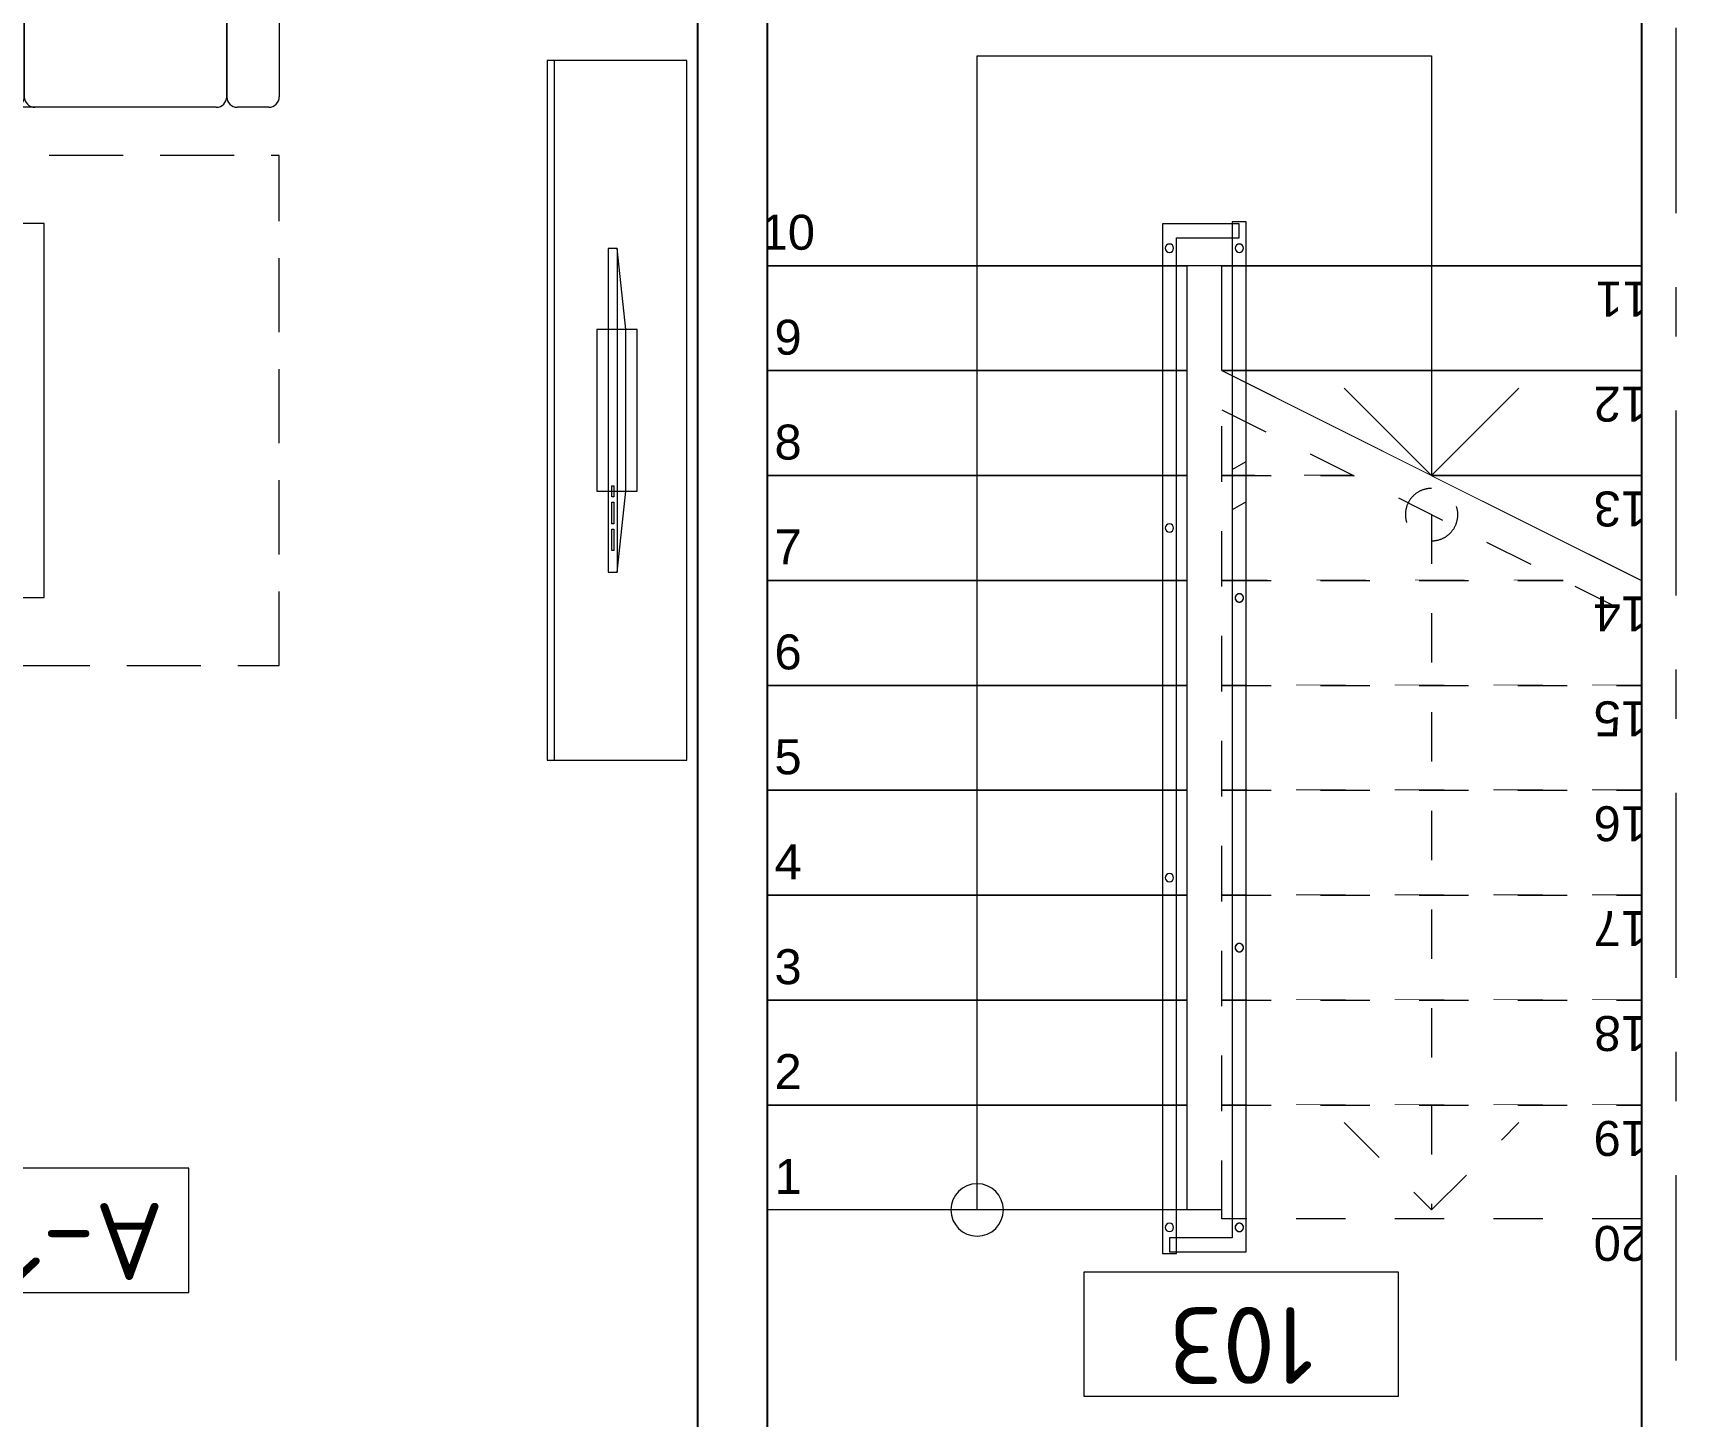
# Model space of a CAD drawing. Header units: millimetres. Extents: x 18162 to 3540582, y 72188 to 247925.
# Drawn here: x 351744 to 356494, y 91954 to 95910 of the extents above; entities that cross this region are included whole.
import ezdxf
from ezdxf.enums import TextEntityAlignment as Align

# ---------------------------------------------------------------- set-up
doc = ezdxf.new("R2010")
doc.units = ezdxf.units.MM
doc.header["$MEASUREMENT"] = 0
doc.set_wipeout_variables(frame=1)
for name, pattern in [('Double Dashed', [1093.611073, 529.166651, -211.666656, 141.111112, -211.666656]), ('Hidden Line', [317.5, 211.666667, -105.833333]), ('Small Dashed', [282.222222, 141.111111, -141.111111]), ('Wipeout_Contour', [1000, 0, -1000])]:
    doc.linetypes.add(name, pattern=pattern)
for name, color, linetype in [('Archicad Zone Stamps', 7, 'Continuous'), ('Interior - Furniture', 7, 'Continuous'), ('Interior - Stair & Railing', 7, 'Continuous'), ('Model Unit - Zone A', 7, 'Continuous'), ('Structural - Bearing', 7, 'Continuous'), ('Structural - Grid', 7, 'Continuous'), ('Structural - Stair & Railing', 7, 'Continuous')]:
    doc.layers.add(name, color=color, linetype=linetype)
doc.styles.add('GENERATED_STYLE_1', font='arial.ttf')
doc.styles.add('GENERATED_STYLE_2', font='')
doc.styles.add('GENERATED_STYLE_3', font='', dxfattribs={"width": 0.8})
doc.styles.get('GENERATED_STYLE_2').set_extended_font_data('ISOCPEUR MON')
doc.styles.get('GENERATED_STYLE_3').set_extended_font_data('ISOCPEUR MON')

# ---------------------------------------------------------------- blocks, each defined once
blk = doc.blocks.new('Carpet 27[32]_3', base_point=(352447.7, 95561.1))
at = {"layer": 'Interior - Furniture', "color": 7, "linetype": 'Hidden Line', "lineweight": 5, "flags": 128}
blk.add_lwpolyline([(352447.7, 94102.8), (352447.7, 95561.1), (350989.4, 95561.1), (350989.4, 94102.8)], close=True, dxfattribs=at)
blk = doc.blocks.new('Зочны өрөө_ гал тогоо_A-102_52_3', base_point=(351738.7, 91612.4))
at = {"layer": 'Archicad Zone Stamps', "color": 7, "linetype": 'Continuous', "lineweight": 5}
for p, q in [((352188.7, 92664.8), (351288.7, 92664.8)), ((351288.7, 92664.8), (351288.7, 92310)), ((352188.7, 92310), (352188.7, 92664.8)), ((351288.7, 92310), (352188.7, 92310))]:
    blk.add_line(p, q, dxfattribs=at)
at = {"layer": 'Archicad Zone Stamps', "color": 7, "lineweight": 5, "style": 'GENERATED_STYLE_2'}
for tag, p in [('DUMMY_861', (351354.5, 92345.4)), ('ROOM_NUMBER', (351738.7, 92345.4))]:
    blk.add_attdef(tag, text='', height=220, rotation=180, dxfattribs=at).set_placement(p, align=Align.TOP_CENTER)
blk = doc.blocks.new('Coffee Table 04 27[152]_3', base_point=(351775.2, 95366.7))
at = {"layer": 'Interior - Furniture', "color": 7, "linetype": 'Continuous', "lineweight": 5, "flags": 128}
blk.add_lwpolyline([(351775.2, 95366.7), (351218.9, 95366.7), (351218.9, 94297.3), (351775.2, 94297.3)], close=True, dxfattribs=at)
blk = doc.blocks.new('Sofa 01 27[154]_3', base_point=(352447.7, 96476.5))
at = {"layer": 'Interior - Furniture', "color": 7, "linetype": 'Continuous', "lineweight": 5}
for p, q in [((351019.4, 96476.5), (351109.4, 96476.5)), ((351169.4, 96476.5), (352267.7, 96476.5)), ((352327.7, 96476.5), (352417.7, 96476.5)), ((350989.4, 95728.7), (350989.4, 96446.5)), ((351139.4, 96356.5), (351139.4, 96446.5)), ((351139.4, 96446.5), (351139.4, 95728.7)), ((352297.7, 96446.5), (352297.7, 96356.5)), ((352297.7, 95728.7), (352297.7, 96446.5)), ((352447.7, 96446.5), (352447.7, 95728.7)), ((351139.4, 95728.7), (351139.4, 96296.5)), ((351139.4, 95728.7), (351139.4, 96296.5)), ((351169.4, 96326.5), (351688.5, 96326.5)), ((351169.4, 96326.5), (352267.7, 96326.5)), ((352267.7, 96326.5), (351169.4, 96326.5)), ((351718.5, 95728.7), (351718.5, 96296.5)), ((351718.5, 96296.5), (351718.5, 95728.7)), ((351748.5, 96326.5), (352267.7, 96326.5)), ((352297.7, 96296.5), (352297.7, 95728.7)), ((352297.7, 96296.5), (352297.7, 95728.7)), ((351109.4, 95698.7), (351019.4, 95698.7)), ((351688.5, 95698.7), (351169.4, 95698.7)), ((352267.7, 95698.7), (351169.4, 95698.7)), ((352267.7, 95698.7), (351748.5, 95698.7)), ((352417.7, 95698.7), (352327.7, 95698.7))]:
    blk.add_line(p, q, dxfattribs=at)
for centre, start, end in [((351019.4, 96446.5), 90, 180), ((351109.4, 96446.5), 0, 90), ((351169.4, 96446.5), 90, 180), ((352267.7, 96446.5), 0, 90), ((352327.7, 96446.5), 90, 180), ((352417.7, 96446.5), 0, 90), ((351169.4, 96356.5), 180, 270), ((352267.7, 96356.5), 270, 0), ((351169.4, 96296.5), 90, 180), ((351169.4, 96296.5), 90, 180), ((351688.5, 96296.5), 0, 90), ((351748.5, 96296.5), 90, 180), ((352267.7, 96296.5), 0, 90), ((352267.7, 96296.5), 0, 90), ((351019.4, 95728.7), 180, 270), ((351109.4, 95728.7), 270, 0), ((351169.4, 95728.7), 180, 270), ((351169.4, 95728.7), 180, 270), ((351688.5, 95728.7), 270, 0), ((351748.5, 95728.7), 180, 270), ((352267.7, 95728.7), 270, 0), ((352267.7, 95728.7), 270, 0), ((352327.7, 95728.7), 180, 270), ((352417.7, 95728.7), 270, 0)]:
    blk.add_arc(centre, 30, start, end, dxfattribs=at)
blk = doc.blocks.new('TV Stand Mounted 27[156]_3', base_point=(353214, 95832))
at = {"layer": 'Interior - Furniture', "color": 7, "linetype": 'Continuous', "lineweight": 5}
blk.add_line((353234, 95832), (353234, 93832), dxfattribs=at)
at = {"layer": 'Interior - Furniture', "color": 7, "linetype": 'Continuous', "lineweight": 5, "flags": 128}
blk.add_lwpolyline([(353214, 95832), (353214, 93832), (353614, 93832), (353614, 95832)], close=True, dxfattribs=at)
blk = doc.blocks.new('Flat Panel TV 27[157]_3', base_point=(353389, 95294.7))
at = {"layer": 'Interior - Furniture', "color": 7, "linetype": 'Continuous', "lineweight": 5}
for p, q in [((353414, 95294.7), (353414, 94369.2)), ((353399, 94585.2), (353399, 94616)), ((353399, 94616), (353405.2, 94616)), ((353405.2, 94585.2), (353399, 94585.2)), ((353405.2, 94616), (353405.2, 94585.2)), ((353399, 94508), (353399, 94569.7)), ((353399, 94569.7), (353405.2, 94569.7)), ((353405.2, 94569.7), (353405.2, 94508)), ((353405.2, 94508), (353399, 94508)), ((353399, 94430.9), (353399, 94492.6)), ((353399, 94492.6), (353405.2, 94492.6)), ((353405.2, 94492.6), (353405.2, 94430.9)), ((353405.2, 94430.9), (353399, 94430.9))]:
    blk.add_line(p, q, dxfattribs=at)
at = {"layer": 'Interior - Furniture', "color": 7, "linetype": 'Continuous', "lineweight": 5, "flags": 128}
for points in [[(353389, 95294.7), (353389, 94369.2), (353414, 94369.2), (353439, 94600.6), (353439, 95063.4), (353414, 95294.7)], [(353356.1, 95063.4), (353356.1, 94600.6), (353471.8, 94600.6), (353471.8, 95063.4)]]:
    blk.add_lwpolyline(points, close=True, dxfattribs=at)
blk = doc.blocks.new('Шатны хонгил_103_56_3', base_point=(355199.1, 91585))
at = {"layer": 'Archicad Zone Stamps', "color": 7, "linetype": 'Continuous', "lineweight": 5}
for p, q in [((355649.1, 92367.8), (354749.1, 92367.8)), ((354749.1, 92367.8), (354749.1, 92013)), ((355649.1, 92013), (355649.1, 92367.8)), ((354749.1, 92013), (355649.1, 92013))]:
    blk.add_line(p, q, dxfattribs=at)
at = {"layer": 'Archicad Zone Stamps', "color": 7, "lineweight": 5, "style": 'GENERATED_STYLE_2'}
for tag, p in [('ROOM_NUMBER', (355199.1, 92048.5)), ('DUMMY_861', (354990.5, 92048.5))]:
    blk.add_attdef(tag, text='', height=220, rotation=180, dxfattribs=at).set_placement(p, align=Align.TOP_CENTER)
blk = doc.blocks.new('Standard grid marker[173]_3', base_point=(356444, 72524.1))
at = {"layer": 'Structural - Grid', "color": 13, "linetype": 'Double Dashed', "lineweight": 13}
blk.add_line((356444, 73524.1), (356444, 100185.5), dxfattribs=at)
at = {"layer": 'Structural - Grid', "color": 13, "lineweight": 13, "style": 'GENERATED_STYLE_3'}
blk.add_attdef('AC_MarkerText_1', text='', height=250, rotation=180, dxfattribs=at).set_placement((356444, 101360.5), align=Align.TOP_CENTER)

msp = doc.modelspace()

# ---------------------------------------------------------------- linework, layer by layer
at = {"layer": 'Interior - Stair & Railing', "color": 7, "linetype": 'Small Dashed', "lineweight": 13}
for p, q in [((355174, 92465.7), (354994, 92465.7)), ((354994, 92465.7), (354994, 92425.7)), ((354994, 92425.7), (355214, 92425.7))]:
    msp.add_line(p, q, dxfattribs=at)
at = {"layer": 'Interior - Stair & Railing', "color": 7, "linetype": 'Continuous', "lineweight": 13}
for p, q in [((355174, 92465.7), (354994, 92465.7)), ((354994, 92465.7), (354994, 92425.7)), ((354974, 92420.7), (355014, 92420.7)), ((354974, 92420.7), (355014, 92420.7)), ((354994, 92425.7), (355214, 92425.7))]:
    msp.add_line(p, q, dxfattribs=at)
at = {"layer": 'Interior - Stair & Railing', "color": 7, "linetype": 'Continuous', "lineweight": 13, "flags": 128}
msp.add_lwpolyline([(355006, 92495.7, 1), (354982, 92495.7, 1)], format="xyb", close=True, dxfattribs=at)
msp.add_lwpolyline([(355006, 92495.7, 1), (354982, 92495.7, 1)], format="xyb", close=True, dxfattribs=at)
at = {"layer": 'Structural - Bearing', "color": 7, "linetype": 'Continuous', "lineweight": 13, "flags": 128}
msp.add_lwpolyline([(339344, 96745.7), (339344, 78545.7), (369544, 78545.7), (369544, 96745.7), (356344, 96745.7), (356344, 92545.7), (353844, 92545.7), (353844, 96745.7)], close=True, dxfattribs=at)

# ---------------------------------------------------------------- block references
at = {"layer": 'Interior - Furniture', "color": 7, "linetype": 'Continuous', "lineweight": 5}
for name, p in [('Sofa 01 27[154]_3', (352447.7, 96476.5)), ('TV Stand Mounted 27[156]_3', (353214, 95832)), ('Coffee Table 04 27[152]_3', (351775.2, 95366.7)), ('Flat Panel TV 27[157]_3', (353389, 95294.7))]:
    msp.add_blockref(name, p, dxfattribs=at)
at = {"layer": 'Interior - Furniture', "color": 7, "linetype": 'Hidden Line', "lineweight": 5}
msp.add_blockref('Carpet 27[32]_3', (352447.7, 95561.1), dxfattribs=at)
at = {"layer": 'Model Unit - Zone A', "color": 7, "linetype": 'Continuous', "lineweight": 5}
for name, p, values in [('Зочны өрөө_ гал тогоо_A-102_52_3', (351738.7, 91612.4), {'ROOM_NUMBER': 'A-102'}), ('Шатны хонгил_103_56_3', (355199.1, 91585), {'ROOM_NUMBER': '103'})]:
    msp.add_blockref(name, p, dxfattribs=at).add_auto_attribs(values)

# ---------------------------------------------------------------- next in the draw order: wipeouts: each hides what was drawn before it
at = {"color": 254, "linetype": 'Wipeout_Contour', "lineweight": 0, "ltscale": 1465458.639104645}
msp.add_wipeout([(355044, 92545.7), (355044, 92845.7), (353844, 92845.7), (353844, 92545.7)], dxfattribs=at).dxf.layer = 'Structural - Stair & Railing'

# ---------------------------------------------------------------- next in the draw order: linework, layer by layer
at = {"layer": 'Interior - Stair & Railing', "color": 7, "linetype": 'Continuous', "lineweight": 13}
for p, q in [((354974, 92556.2), (354974, 92420.7)), ((354974, 92556.2), (354974, 92420.7)), ((355014, 92420.7), (355014, 92556.2)), ((355014, 92420.7), (355014, 92556.2))]:
    msp.add_line(p, q, dxfattribs=at)
at = {"layer": 'Structural - Stair & Railing', "color": 7, "linetype": 'Continuous', "lineweight": 13}
for p, q in [((353844, 92545.7), (353844, 92845.7)), ((353844, 92845.7), (355044, 92845.7)), ((355044, 92845.7), (355044, 92545.7)), ((355044, 92545.7), (353844, 92545.7))]:
    msp.add_line(p, q, dxfattribs=at)
for start, end in [(90, 270), (270, 90)]:
    msp.add_arc((354444, 92545.7), 75, start, end, dxfattribs=at)

# ---------------------------------------------------------------- next in the draw order: texts
at = {"layer": 'Structural - Stair & Railing', "color": 161, "lineweight": 13, "insert": (353942.1, 92641.4), "char_height": 100, "attachment_point": 6, "style": 'GENERATED_STYLE_1'}
msp.add_mtext('\\A1;{\\pqr;\\fArial|b0|i0|c0|p0;\\W1.000000;1}', dxfattribs=at)

# ---------------------------------------------------------------- next in the draw order: wipeouts: each hides what was drawn before it
at = {"color": 254, "linetype": 'Wipeout_Contour', "lineweight": 0, "ltscale": 1465762.717317728}
msp.add_wipeout([(355044, 92845.7), (355044, 93145.7), (353844, 93145.7), (353844, 92845.7)], dxfattribs=at).dxf.layer = 'Structural - Stair & Railing'

# ---------------------------------------------------------------- next in the draw order: linework, layer by layer
at = {"layer": 'Structural - Stair & Railing', "color": 7, "linetype": 'Continuous', "lineweight": 13}
for p, q in [((353844, 92845.7), (353844, 93145.7)), ((353844, 93145.7), (355044, 93145.7)), ((355044, 93145.7), (355044, 92845.7)), ((355044, 92845.7), (353844, 92845.7)), ((354444, 92545.7), (354444, 92845.7))]:
    msp.add_line(p, q, dxfattribs=at)

# ---------------------------------------------------------------- next in the draw order: texts
at = {"layer": 'Structural - Stair & Railing', "color": 161, "lineweight": 13, "insert": (353942.1, 92941.4), "char_height": 100, "attachment_point": 6, "style": 'GENERATED_STYLE_1'}
msp.add_mtext('\\A1;{\\pqr;\\fArial|b0|i0|c0|p0;\\W1.000000;2}', dxfattribs=at)

# ---------------------------------------------------------------- next in the draw order: wipeouts: each hides what was drawn before it
at = {"color": 254, "linetype": 'Wipeout_Contour', "lineweight": 0, "ltscale": 1466067.714683134}
msp.add_wipeout([(355044, 93145.7), (355044, 93445.7), (353844, 93445.7), (353844, 93145.7)], dxfattribs=at).dxf.layer = 'Structural - Stair & Railing'

# ---------------------------------------------------------------- next in the draw order: linework, layer by layer
at = {"layer": 'Structural - Stair & Railing', "color": 7, "linetype": 'Continuous', "lineweight": 13}
for p, q in [((353844, 93145.7), (353844, 93445.7)), ((353844, 93445.7), (355044, 93445.7)), ((355044, 93445.7), (355044, 93145.7)), ((355044, 93145.7), (353844, 93145.7))]:
    msp.add_line(p, q, dxfattribs=at)

# ---------------------------------------------------------------- next in the draw order: texts
at = {"layer": 'Structural - Stair & Railing', "color": 161, "lineweight": 13, "insert": (353942.1, 93240.5), "char_height": 100, "attachment_point": 6, "style": 'GENERATED_STYLE_1'}
msp.add_mtext('\\A1;{\\pqr;\\fArial|b0|i0|c0|p0;\\W1.000000;3}', dxfattribs=at)

# ---------------------------------------------------------------- next in the draw order: wipeouts: each hides what was drawn before it
at = {"color": 254, "linetype": 'Wipeout_Contour', "lineweight": 0, "ltscale": 1466373.630627098}
msp.add_wipeout([(355044, 93445.7), (355044, 93745.7), (353844, 93745.7), (353844, 93445.7)], dxfattribs=at).dxf.layer = 'Structural - Stair & Railing'

# ---------------------------------------------------------------- next in the draw order: linework, layer by layer
at = {"layer": 'Interior - Stair & Railing', "color": 7, "linetype": 'Continuous', "lineweight": 13, "flags": 128}
msp.add_lwpolyline([(355006, 93495.7, 1), (354982, 93495.7, 1)], format="xyb", close=True, dxfattribs=at)
msp.add_lwpolyline([(355006, 93495.7, 1), (354982, 93495.7, 1)], format="xyb", close=True, dxfattribs=at)
at = {"layer": 'Structural - Stair & Railing', "color": 7, "linetype": 'Continuous', "lineweight": 13}
for p, q in [((353844, 93445.7), (353844, 93745.7)), ((353844, 93745.7), (355044, 93745.7)), ((355044, 93745.7), (355044, 93445.7)), ((355044, 93445.7), (353844, 93445.7))]:
    msp.add_line(p, q, dxfattribs=at)

# ---------------------------------------------------------------- next in the draw order: texts
at = {"layer": 'Structural - Stair & Railing', "color": 161, "lineweight": 13, "insert": (353942.1, 93541.4), "char_height": 100, "attachment_point": 6, "style": 'GENERATED_STYLE_1'}
msp.add_mtext('\\A1;{\\pqr;\\fArial|b0|i0|c0|p0;\\W1.000000;4}', dxfattribs=at)

# ---------------------------------------------------------------- next in the draw order: wipeouts: each hides what was drawn before it
at = {"color": 254, "linetype": 'Wipeout_Contour', "lineweight": 0, "ltscale": 1466680.464575057}
msp.add_wipeout([(355044, 93745.7), (355044, 94045.7), (353844, 94045.7), (353844, 93745.7)], dxfattribs=at).dxf.layer = 'Structural - Stair & Railing'

# ---------------------------------------------------------------- next in the draw order: linework, layer by layer
at = {"layer": 'Structural - Stair & Railing', "color": 7, "linetype": 'Continuous', "lineweight": 13}
for p, q in [((353844, 93745.7), (353844, 94045.7)), ((353844, 94045.7), (355044, 94045.7)), ((355044, 94045.7), (355044, 93745.7)), ((355044, 93745.7), (353844, 93745.7))]:
    msp.add_line(p, q, dxfattribs=at)

# ---------------------------------------------------------------- next in the draw order: texts
at = {"layer": 'Structural - Stair & Railing', "color": 161, "lineweight": 13, "insert": (353942.1, 93840.6), "char_height": 100, "attachment_point": 6, "style": 'GENERATED_STYLE_1'}
msp.add_mtext('\\A1;{\\pqr;\\fArial|b0|i0|c0|p0;\\W1.000000;5}', dxfattribs=at)

# ---------------------------------------------------------------- next in the draw order: wipeouts: each hides what was drawn before it
at = {"color": 254, "linetype": 'Wipeout_Contour', "lineweight": 0, "ltscale": 1466988.215950755}
msp.add_wipeout([(355044, 94045.7), (355044, 94345.7), (353844, 94345.7), (353844, 94045.7)], dxfattribs=at).dxf.layer = 'Structural - Stair & Railing'

# ---------------------------------------------------------------- next in the draw order: linework, layer by layer
at = {"layer": 'Structural - Stair & Railing', "color": 7, "linetype": 'Continuous', "lineweight": 13}
for p, q in [((353844, 94045.7), (353844, 94345.7)), ((353844, 94345.7), (355044, 94345.7)), ((355044, 94345.7), (355044, 94045.7)), ((355044, 94045.7), (353844, 94045.7))]:
    msp.add_line(p, q, dxfattribs=at)

# ---------------------------------------------------------------- next in the draw order: texts
at = {"layer": 'Structural - Stair & Railing', "color": 161, "lineweight": 13, "insert": (353942.1, 94140.6), "char_height": 100, "attachment_point": 6, "style": 'GENERATED_STYLE_1'}
msp.add_mtext('\\A1;{\\pqr;\\fArial|b0|i0|c0|p0;\\W1.000000;6}', dxfattribs=at)

# ---------------------------------------------------------------- next in the draw order: wipeouts: each hides what was drawn before it
at = {"color": 254, "linetype": 'Wipeout_Contour', "lineweight": 0, "ltscale": 1467296.884177146}
msp.add_wipeout([(355044, 94345.7), (355044, 94645.7), (353844, 94645.7), (353844, 94345.7)], dxfattribs=at).dxf.layer = 'Structural - Stair & Railing'

# ---------------------------------------------------------------- next in the draw order: linework, layer by layer
at = {"layer": 'Interior - Stair & Railing', "color": 7, "linetype": 'Continuous', "lineweight": 13, "flags": 128}
msp.add_lwpolyline([(355006, 94495.7, 1), (354982, 94495.7, 1)], format="xyb", close=True, dxfattribs=at)
msp.add_lwpolyline([(355006, 94495.7, 1), (354982, 94495.7, 1)], format="xyb", close=True, dxfattribs=at)
at = {"layer": 'Structural - Stair & Railing', "color": 7, "linetype": 'Continuous', "lineweight": 13}
for p, q in [((353844, 94345.7), (353844, 94645.7)), ((353844, 94645.7), (355044, 94645.7)), ((355044, 94645.7), (355044, 94345.7)), ((355044, 94345.7), (353844, 94345.7))]:
    msp.add_line(p, q, dxfattribs=at)

# ---------------------------------------------------------------- next in the draw order: texts
at = {"layer": 'Structural - Stair & Railing', "color": 161, "lineweight": 13, "insert": (353942.1, 94441.4), "char_height": 100, "attachment_point": 6, "style": 'GENERATED_STYLE_1'}
msp.add_mtext('\\A1;{\\pqr;\\fArial|b0|i0|c0|p0;\\W1.000000;7}', dxfattribs=at)

# ---------------------------------------------------------------- next in the draw order: wipeouts: each hides what was drawn before it
at = {"color": 254, "linetype": 'Wipeout_Contour', "lineweight": 0, "ltscale": 1467606.468675502}
msp.add_wipeout([(355044, 94945.7), (353844, 94945.7), (353844, 94645.7), (355044, 94645.7)], dxfattribs=at).dxf.layer = 'Structural - Stair & Railing'

# ---------------------------------------------------------------- next in the draw order: linework, layer by layer
at = {"layer": 'Structural - Stair & Railing', "color": 7, "linetype": 'Continuous', "lineweight": 13}
for p, q in [((353844, 94645.7), (353844, 94945.7)), ((353844, 94945.7), (355044, 94945.7)), ((355044, 94945.7), (355044, 94645.7)), ((355044, 94645.7), (353844, 94645.7))]:
    msp.add_line(p, q, dxfattribs=at)

# ---------------------------------------------------------------- next in the draw order: texts
at = {"layer": 'Structural - Stair & Railing', "color": 161, "lineweight": 13, "insert": (353942.1, 94740.6), "char_height": 100, "attachment_point": 6, "style": 'GENERATED_STYLE_1'}
msp.add_mtext('\\A1;{\\pqr;\\fArial|b0|i0|c0|p0;\\W1.000000;8}', dxfattribs=at)

# ---------------------------------------------------------------- next in the draw order: wipeouts: each hides what was drawn before it
at = {"color": 254, "linetype": 'Wipeout_Contour', "lineweight": 0, "ltscale": 1467916.968866315}
msp.add_wipeout([(355044, 95245.7), (353844, 95245.7), (353844, 94945.7), (355044, 94945.7)], dxfattribs=at).dxf.layer = 'Structural - Stair & Railing'

# ---------------------------------------------------------------- next in the draw order: linework, layer by layer
at = {"layer": 'Structural - Stair & Railing', "color": 7, "linetype": 'Continuous', "lineweight": 13}
for p, q in [((353844, 94945.7), (353844, 95245.7)), ((353844, 95245.7), (355044, 95245.7)), ((355044, 95245.7), (355044, 94945.7)), ((355044, 94945.7), (353844, 94945.7))]:
    msp.add_line(p, q, dxfattribs=at)

# ---------------------------------------------------------------- next in the draw order: texts
at = {"layer": 'Structural - Stair & Railing', "color": 161, "lineweight": 13, "insert": (353942.1, 95040.6), "char_height": 100, "attachment_point": 6, "style": 'GENERATED_STYLE_1'}
msp.add_mtext('\\A1;{\\pqr;\\fArial|b0|i0|c0|p0;\\W1.000000;9}', dxfattribs=at)

# ---------------------------------------------------------------- next in the draw order: wipeouts: each hides what was drawn before it
at = {"color": 254, "linetype": 'Wipeout_Contour', "lineweight": 0, "ltscale": 2206553.272739571}
msp.add_wipeout([(356344, 95245.7), (356344, 96545.7), (353844, 96545.7), (353844, 95245.7), (355044, 95245.7), (355144, 95245.7)], dxfattribs=at).dxf.layer = 'Structural - Stair & Railing'

# ---------------------------------------------------------------- next in the draw order: linework, layer by layer
at = {"layer": 'Interior - Stair & Railing', "color": 7, "linetype": 'Continuous', "lineweight": 13}
for p, q in [((355194, 95365.7), (354974, 95365.7)), ((354974, 95365.7), (354974, 95235.1)), ((355194, 95365.7), (354974, 95365.7)), ((354974, 95365.7), (354974, 95235.1)), ((355214, 95370.7), (355174, 95370.7)), ((355214, 95370.7), (355174, 95370.7)), ((355194, 95325.7), (355194, 95365.7)), ((355194, 95325.7), (355194, 95365.7)), ((355014, 95235.1), (355014, 95325.7)), ((355014, 95325.7), (355194, 95325.7)), ((355014, 95235.1), (355014, 95325.7)), ((355014, 95325.7), (355194, 95325.7)), ((354974, 95235.1), (354974, 92556.2)), ((354974, 95235.1), (354974, 92556.2)), ((355014, 92556.2), (355014, 95235.1)), ((355014, 92556.2), (355014, 95235.1))]:
    msp.add_line(p, q, dxfattribs=at)
at = {"layer": 'Interior - Stair & Railing', "color": 7, "linetype": 'Continuous', "lineweight": 13, "flags": 128}
for points in [[(355006, 95295.7, 1), (354982, 95295.7, 1)], [(355006, 95295.7, 1), (354982, 95295.7, 1)], [(355182, 95295.7, 1), (355206, 95295.7, 1)], [(355182, 95295.7, 1), (355206, 95295.7, 1)]]:
    msp.add_lwpolyline(points, format="xyb", close=True, dxfattribs=at)
at = {"layer": 'Structural - Stair & Railing', "color": 7, "linetype": 'Continuous', "lineweight": 13}
for p, q in [((353844, 95245.7), (353844, 96545.7)), ((356344, 96545.7), (356344, 95245.7)), ((354444, 95245.7), (354444, 95845.7)), ((354444, 95845.7), (355744, 95845.7)), ((355044, 95245.7), (353844, 95245.7)), ((354444, 92845.7), (354444, 95245.7)), ((355144, 95245.7), (355044, 95245.7)), ((356344, 95245.7), (355144, 95245.7))]:
    msp.add_line(p, q, dxfattribs=at)

# ---------------------------------------------------------------- next in the draw order: texts
at = {"layer": 'Structural - Stair & Railing', "color": 161, "lineweight": 13, "insert": (353980.2, 95340.6), "char_height": 100, "attachment_point": 6, "style": 'GENERATED_STYLE_1'}
msp.add_mtext('\\A1;{\\pqr;\\fArial|b0|i0|c0|p0;\\W1.000000;10}', dxfattribs=at)

# ---------------------------------------------------------------- next in the draw order: wipeouts: each hides what was drawn before it
at = {"color": 254, "linetype": 'Wipeout_Contour', "lineweight": 0, "ltscale": 1464009.608459741}
msp.add_wipeout([(353644, 96545.7), (353644, 91245.7), (353844, 91245.7), (353844, 96545.7)], dxfattribs=at).dxf.layer = 'Structural - Bearing'
at = {"color": 254, "linetype": 'Wipeout_Contour', "lineweight": 0, "ltscale": 1472939.962893588}
msp.add_wipeout([(356344, 94945.7), (356344, 95245.7), (355144, 95245.7), (355144, 94945.7)], dxfattribs=at).dxf.layer = 'Structural - Stair & Railing'

# ---------------------------------------------------------------- next in the draw order: linework, layer by layer
at = {"layer": 'Interior - Stair & Railing', "color": 7, "linetype": 'Continuous', "lineweight": 13}
for p, q in [((355174, 95370.7), (355174, 95235.1)), ((355174, 95370.7), (355174, 95235.1)), ((355214, 95235.1), (355214, 95370.7)), ((355214, 95235.1), (355214, 95370.7))]:
    msp.add_line(p, q, dxfattribs=at)
at = {"layer": 'Structural - Bearing', "color": 7, "linetype": 'Continuous', "lineweight": 25, "flags": 128}
for points in [[(353644, 96545.7), (353644, 91245.7)], [(353844, 91245.7), (353844, 96545.7)]]:
    msp.add_lwpolyline(points, dxfattribs=at)
at = {"layer": 'Structural - Stair & Railing', "color": 7, "linetype": 'Continuous', "lineweight": 13}
for p, q in [((355744, 95845.7), (355744, 95245.7)), ((355144, 94945.7), (355144, 95245.7)), ((355144, 95245.7), (356344, 95245.7)), ((356344, 95245.7), (356344, 94945.7)), ((356344, 94945.7), (355144, 94945.7))]:
    msp.add_line(p, q, dxfattribs=at)

# ---------------------------------------------------------------- next in the draw order: texts
at = {"layer": 'Structural - Stair & Railing', "color": 161, "lineweight": 13, "insert": (356212.8, 95150), "char_height": 100, "attachment_point": 6, "rotation": 180, "style": 'GENERATED_STYLE_1'}
msp.add_mtext('\\A1;{\\pqr;\\fArial|b0|i0|c0|p0;\\W1.000000;11}', dxfattribs=at)

# ---------------------------------------------------------------- next in the draw order: wipeouts: each hides what was drawn before it
at = {"color": 254, "linetype": 'Wipeout_Contour', "lineweight": 0, "ltscale": 1473209.836352639}
msp.add_wipeout([(356344, 94945.7), (355144, 94945.7), (355744, 94645.7), (356344, 94645.7)], dxfattribs=at).dxf.layer = 'Structural - Stair & Railing'

# ---------------------------------------------------------------- next in the draw order: linework, layer by layer
at = {"layer": 'Structural - Stair & Railing', "color": 7, "linetype": 'Continuous', "lineweight": 13}
for p, q in [((355144, 94945.7), (356344, 94945.7)), ((356344, 94945.7), (356344, 94645.7)), ((356344, 94645.7), (355744, 94645.7))]:
    msp.add_line(p, q, dxfattribs=at)

# ---------------------------------------------------------------- next in the draw order: texts
at = {"layer": 'Structural - Stair & Railing', "color": 161, "lineweight": 13, "insert": (356207.7, 94850), "char_height": 100, "attachment_point": 6, "rotation": 180, "style": 'GENERATED_STYLE_1'}
msp.add_mtext('\\A1;{\\pqr;\\fArial|b0|i0|c0|p0;\\W1.000000;12}', dxfattribs=at)

# ---------------------------------------------------------------- next in the draw order: wipeouts: each hides what was drawn before it
at = {"color": 254, "linetype": 'Wipeout_Contour', "lineweight": 0, "ltscale": 1103030.107266337}
msp.add_wipeout([(355144, 94833.9), (355144, 94645.7), (355520.4, 94645.7)], dxfattribs=at).dxf.layer = 'Structural - Stair & Railing'

# ---------------------------------------------------------------- next in the draw order: linework, layer by layer
at = {"layer": 'Interior - Stair & Railing', "color": 7, "linetype": 'Continuous', "lineweight": 13}
msp.add_line((355214, 94686.1), (355214, 95235.1), dxfattribs=at)
at = {"layer": 'Structural - Stair & Railing', "color": 7, "linetype": 'Small Dashed', "lineweight": 13}
for p, q in [((355144, 94645.7), (355144, 94833.9)), ((355520.4, 94645.7), (355144, 94645.7))]:
    msp.add_line(p, q, dxfattribs=at)

# ---------------------------------------------------------------- next in the draw order: wipeouts: each hides what was drawn before it
at = {"color": 254, "linetype": 'Wipeout_Contour', "lineweight": 0, "ltscale": 1105439.398073131}
msp.add_wipeout([(356344, 94645.7), (355744, 94645.7), (356344, 94345.7)], dxfattribs=at).dxf.layer = 'Structural - Stair & Railing'

# ---------------------------------------------------------------- next in the draw order: linework, layer by layer
at = {"layer": 'Structural - Stair & Railing', "color": 7, "linetype": 'Continuous', "lineweight": 13}
for p, q in [((355744, 94645.7), (356344, 94645.7)), ((356344, 94645.7), (356344, 94345.7))]:
    msp.add_line(p, q, dxfattribs=at)

# ---------------------------------------------------------------- next in the draw order: texts
at = {"layer": 'Structural - Stair & Railing', "color": 161, "lineweight": 13, "insert": (356207.7, 94550.8), "char_height": 100, "attachment_point": 6, "rotation": 180, "style": 'GENERATED_STYLE_1'}
msp.add_mtext('\\A1;{\\pqr;\\fArial|b0|i0|c0|p0;\\W1.000000;13}', dxfattribs=at)

# ---------------------------------------------------------------- next in the draw order: wipeouts: each hides what was drawn before it
at = {"color": 254, "linetype": 'Wipeout_Contour', "lineweight": 0, "ltscale": 1471310.486079407}
msp.add_wipeout([(355520.4, 94645.7), (355144, 94645.7), (355144, 94345.7), (356120.4, 94345.7)], dxfattribs=at).dxf.layer = 'Structural - Stair & Railing'

# ---------------------------------------------------------------- next in the draw order: linework, layer by layer
at = {"layer": 'Interior - Stair & Railing', "color": 7, "linetype": 'Continuous', "lineweight": 13}
for p, q in [((355174, 95235.1), (355174, 94663)), ((355174, 94663), (355214, 94686.1))]:
    msp.add_line(p, q, dxfattribs=at)
at = {"layer": 'Interior - Stair & Railing', "color": 7, "linetype": 'Small Dashed', "lineweight": 13}
msp.add_line((355214, 94570.6), (355174, 94547.5), dxfattribs=at)
at = {"layer": 'Structural - Stair & Railing', "color": 7, "linetype": 'Continuous', "lineweight": 13}
for p, q in [((355744, 95245.7), (355744, 94645.7)), ((355494, 94895.7), (355744, 94645.7)), ((355744, 94645.7), (355994, 94895.7))]:
    msp.add_line(p, q, dxfattribs=at)
at = {"layer": 'Structural - Stair & Railing', "color": 7, "linetype": 'Small Dashed', "lineweight": 13}
for p, q in [((355144, 94345.7), (355144, 94645.7)), ((355144, 94645.7), (355520.4, 94645.7)), ((356120.4, 94345.7), (355144, 94345.7))]:
    msp.add_line(p, q, dxfattribs=at)
for start, end in [(90, 270), (270, 90)]:
    msp.add_arc((355744, 94533.9), 75, start, end, dxfattribs=at)

# ---------------------------------------------------------------- next in the draw order: wipeouts: each hides what was drawn before it
at = {"color": 254, "linetype": 'Wipeout_Contour', "lineweight": 0, "ltscale": 1840391.295947466}
msp.add_wipeout([(356344, 94233.9), (356120.4, 94345.7), (355144, 94345.7), (355144, 94045.7), (356344, 94045.7)], dxfattribs=at).dxf.layer = 'Structural - Stair & Railing'

# ---------------------------------------------------------------- next in the draw order: linework, layer by layer
at = {"layer": 'Interior - Stair & Railing', "color": 7, "linetype": 'Small Dashed', "lineweight": 13, "flags": 128}
msp.add_lwpolyline([(355182, 94295.7, 1), (355206, 94295.7, 1)], format="xyb", close=True, dxfattribs=at)
at = {"layer": 'Interior - Stair & Railing', "color": 7, "linetype": 'Continuous', "lineweight": 13, "flags": 128}
msp.add_lwpolyline([(355182, 94295.7, 1), (355206, 94295.7, 1)], format="xyb", close=True, dxfattribs=at)
at = {"layer": 'Structural - Stair & Railing', "color": 7, "linetype": 'Continuous', "lineweight": 13}
msp.add_line((355144, 94945.7), (356344, 94345.7), dxfattribs=at)
at = {"layer": 'Structural - Stair & Railing', "color": 7, "linetype": 'Small Dashed', "lineweight": 13}
for p, q in [((355144, 94833.9), (356344, 94233.9)), ((355144, 94045.7), (355144, 94345.7)), ((355144, 94345.7), (356120.4, 94345.7)), ((356344, 94233.9), (356344, 94045.7)), ((356344, 94045.7), (355144, 94045.7))]:
    msp.add_line(p, q, dxfattribs=at)

# ---------------------------------------------------------------- next in the draw order: texts
at = {"layer": 'Structural - Stair & Railing', "color": 161, "lineweight": 13, "insert": (356207.7, 94250), "char_height": 100, "attachment_point": 6, "rotation": 180, "style": 'GENERATED_STYLE_1'}
msp.add_mtext('\\A1;{\\pqr;\\fArial|b0|i0|c0|p0;\\W1.000000;14}', dxfattribs=at)

# ---------------------------------------------------------------- next in the draw order: wipeouts: each hides what was drawn before it
at = {"color": 254, "linetype": 'Wipeout_Contour', "lineweight": 0, "ltscale": 1471707.678900178}
msp.add_wipeout([(356344, 93745.7), (356344, 94045.7), (355144, 94045.7), (355144, 93745.7)], dxfattribs=at).dxf.layer = 'Structural - Stair & Railing'

# ---------------------------------------------------------------- next in the draw order: linework, layer by layer
at = {"layer": 'Structural - Stair & Railing', "color": 7, "linetype": 'Small Dashed', "lineweight": 13}
for p, q in [((355144, 93745.7), (355144, 94045.7)), ((355144, 94045.7), (356344, 94045.7)), ((356344, 94045.7), (356344, 93745.7)), ((356344, 93745.7), (355144, 93745.7))]:
    msp.add_line(p, q, dxfattribs=at)

# ---------------------------------------------------------------- next in the draw order: texts
at = {"layer": 'Structural - Stair & Railing', "color": 161, "lineweight": 13, "insert": (356207.7, 93950.8), "char_height": 100, "attachment_point": 6, "rotation": 180, "style": 'GENERATED_STYLE_1'}
msp.add_mtext('\\A1;{\\pqr;\\fArial|b0|i0|c0|p0;\\W1.000000;15}', dxfattribs=at)

# ---------------------------------------------------------------- next in the draw order: wipeouts: each hides what was drawn before it
at = {"color": 254, "linetype": 'Wipeout_Contour', "lineweight": 0, "ltscale": 1471401.89329134}
msp.add_wipeout([(356344, 93445.7), (356344, 93745.7), (355144, 93745.7), (355144, 93445.7)], dxfattribs=at).dxf.layer = 'Structural - Stair & Railing'

# ---------------------------------------------------------------- next in the draw order: linework, layer by layer
at = {"layer": 'Structural - Stair & Railing', "color": 7, "linetype": 'Small Dashed', "lineweight": 13}
for p, q in [((355144, 93445.7), (355144, 93745.7)), ((355144, 93745.7), (356344, 93745.7)), ((356344, 93745.7), (356344, 93445.7)), ((356344, 93445.7), (355144, 93445.7))]:
    msp.add_line(p, q, dxfattribs=at)

# ---------------------------------------------------------------- next in the draw order: texts
at = {"layer": 'Structural - Stair & Railing', "color": 161, "lineweight": 13, "insert": (356207.7, 93650.8), "char_height": 100, "attachment_point": 6, "rotation": 180, "style": 'GENERATED_STYLE_1'}
msp.add_mtext('\\A1;{\\pqr;\\fArial|b0|i0|c0|p0;\\W1.000000;16}', dxfattribs=at)

# ---------------------------------------------------------------- next in the draw order: wipeouts: each hides what was drawn before it
at = {"color": 254, "linetype": 'Wipeout_Contour', "lineweight": 0, "ltscale": 1471097.022984516}
msp.add_wipeout([(356344, 93145.7), (356344, 93445.7), (355144, 93445.7), (355144, 93145.7)], dxfattribs=at).dxf.layer = 'Structural - Stair & Railing'

# ---------------------------------------------------------------- next in the draw order: linework, layer by layer
at = {"layer": 'Interior - Stair & Railing', "color": 7, "linetype": 'Small Dashed', "lineweight": 13, "flags": 128}
msp.add_lwpolyline([(355182, 93295.7, 1), (355206, 93295.7, 1)], format="xyb", close=True, dxfattribs=at)
at = {"layer": 'Interior - Stair & Railing', "color": 7, "linetype": 'Continuous', "lineweight": 13, "flags": 128}
msp.add_lwpolyline([(355182, 93295.7, 1), (355206, 93295.7, 1)], format="xyb", close=True, dxfattribs=at)
at = {"layer": 'Structural - Stair & Railing', "color": 7, "linetype": 'Small Dashed', "lineweight": 13}
for p, q in [((355144, 93145.7), (355144, 93445.7)), ((355144, 93445.7), (356344, 93445.7)), ((356344, 93445.7), (356344, 93145.7)), ((356344, 93145.7), (355144, 93145.7))]:
    msp.add_line(p, q, dxfattribs=at)

# ---------------------------------------------------------------- next in the draw order: texts
at = {"layer": 'Structural - Stair & Railing', "color": 161, "lineweight": 13, "insert": (356207.7, 93350), "char_height": 100, "attachment_point": 6, "rotation": 180, "style": 'GENERATED_STYLE_1'}
msp.add_mtext('\\A1;{\\pqr;\\fArial|b0|i0|c0|p0;\\W1.000000;17}', dxfattribs=at)

# ---------------------------------------------------------------- next in the draw order: wipeouts: each hides what was drawn before it
at = {"color": 254, "linetype": 'Wipeout_Contour', "lineweight": 0, "ltscale": 1470793.068548892}
msp.add_wipeout([(356344, 93145.7), (355144, 93145.7), (355144, 92845.7), (356344, 92845.7)], dxfattribs=at).dxf.layer = 'Structural - Stair & Railing'

# ---------------------------------------------------------------- next in the draw order: linework, layer by layer
at = {"layer": 'Structural - Stair & Railing', "color": 7, "linetype": 'Small Dashed', "lineweight": 13}
for p, q in [((355144, 92845.7), (355144, 93145.7)), ((355144, 93145.7), (356344, 93145.7)), ((356344, 93145.7), (356344, 92845.7)), ((356344, 92845.7), (355144, 92845.7))]:
    msp.add_line(p, q, dxfattribs=at)

# ---------------------------------------------------------------- next in the draw order: texts
at = {"layer": 'Structural - Stair & Railing', "color": 161, "lineweight": 13, "insert": (356207.7, 93050.8), "char_height": 100, "attachment_point": 6, "rotation": 180, "style": 'GENERATED_STYLE_1'}
msp.add_mtext('\\A1;{\\pqr;\\fArial|b0|i0|c0|p0;\\W1.000000;18}', dxfattribs=at)

# ---------------------------------------------------------------- next in the draw order: wipeouts: each hides what was drawn before it
at = {"color": 254, "linetype": 'Wipeout_Contour', "lineweight": 0, "ltscale": 2205646.60158824}
msp.add_wipeout([(356344, 92520.7), (356344, 92545.7), (356344, 92845.7), (355144, 92845.7), (355144, 92545.7), (355144, 92520.7)], dxfattribs=at).dxf.layer = 'Structural - Stair & Railing'

# ---------------------------------------------------------------- next in the draw order: linework, layer by layer
at = {"layer": 'Interior - Stair & Railing', "color": 7, "linetype": 'Continuous', "lineweight": 13}
for p, q in [((355174, 95235.1), (355174, 92556.2)), ((355214, 92556.2), (355214, 95235.1)), ((355174, 92556.2), (355174, 92465.7)), ((355214, 92425.7), (355214, 92556.2))]:
    msp.add_line(p, q, dxfattribs=at)
at = {"layer": 'Interior - Stair & Railing', "color": 7, "linetype": 'Small Dashed', "lineweight": 13}
for p, q in [((355174, 94547.5), (355174, 92556.2)), ((355214, 92556.2), (355214, 94570.6)), ((355174, 92556.2), (355174, 92465.7)), ((355214, 92425.7), (355214, 92556.2))]:
    msp.add_line(p, q, dxfattribs=at)
at = {"layer": 'Interior - Stair & Railing', "color": 7, "linetype": 'Small Dashed', "lineweight": 13, "flags": 128}
msp.add_lwpolyline([(355182, 92495.7, 1), (355206, 92495.7, 1)], format="xyb", close=True, dxfattribs=at)
at = {"layer": 'Interior - Stair & Railing', "color": 7, "linetype": 'Continuous', "lineweight": 13, "flags": 128}
msp.add_lwpolyline([(355182, 92495.7, 1), (355206, 92495.7, 1)], format="xyb", close=True, dxfattribs=at)
at = {"layer": 'Structural - Stair & Railing', "color": 7, "linetype": 'Small Dashed', "lineweight": 13}
for p, q in [((355744, 94533.9), (355744, 92845.7)), ((355144, 92845.7), (356344, 92845.7)), ((355144, 92545.7), (355144, 92845.7)), ((355744, 92845.7), (355744, 92545.7)), ((356344, 92845.7), (356344, 92545.7)), ((355494, 92795.7), (355744, 92545.7)), ((355744, 92545.7), (355994, 92795.7)), ((355144, 92520.7), (355144, 92545.7)), ((356344, 92545.7), (356344, 92520.7)), ((356344, 92520.7), (355144, 92520.7))]:
    msp.add_line(p, q, dxfattribs=at)

# ---------------------------------------------------------------- next in the draw order: texts
at = {"layer": 'Structural - Stair & Railing', "color": 161, "lineweight": 13, "char_height": 100, "attachment_point": 6, "rotation": 180, "style": 'GENERATED_STYLE_1'}
for s, insert in [('\\A1;{\\pqr;\\fArial|b0|i0|c0|p0;\\W1.000000;19}', (356207.7, 92750.8)), ('\\A1;{\\pqr;\\fArial|b0|i0|c0|p0;\\W1.000000;20}', (356207.7, 92450.8))]:
    msp.add_mtext(s, dxfattribs=dict(at, insert=insert))

# ---------------------------------------------------------------- next in the draw order: wipeouts: each hides what was drawn before it
at = {"color": 254, "linetype": 'Wipeout_Contour', "lineweight": 0, "ltscale": 1473129.99584862}
msp.add_wipeout([(356544, 96545.7), (356344, 96545.7), (356344, 88545.7), (356544, 88545.7)], dxfattribs=at).dxf.layer = 'Structural - Bearing'

# ---------------------------------------------------------------- next in the draw order: linework, layer by layer
at = {"layer": 'Structural - Bearing', "color": 7, "linetype": 'Continuous', "lineweight": 25, "flags": 128}
msp.add_lwpolyline([(356344, 96545.7), (356344, 91245.7)], dxfattribs=at)

# ---------------------------------------------------------------- next in the draw order: block references
at = {"layer": 'Structural - Grid', "color": 13, "linetype": 'Continuous', "lineweight": 13}
msp.add_blockref('Standard grid marker[173]_3', (356444, 72524.1), dxfattribs=at)

doc.saveas('drawing.dxf')
